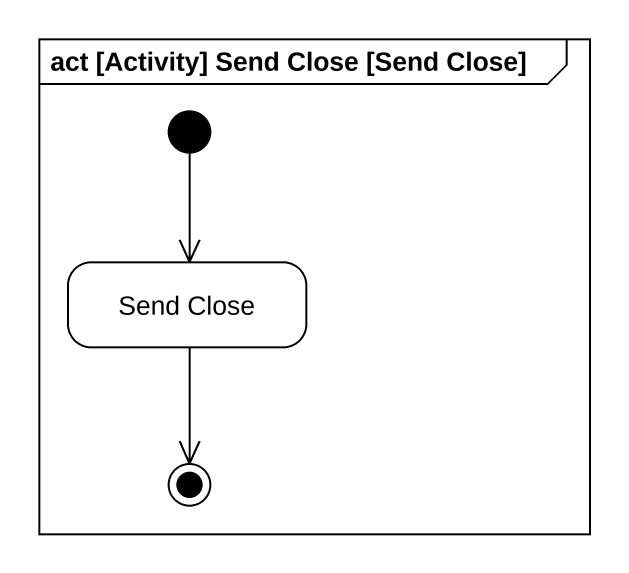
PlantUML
@startuml
mainframe act [Activity] Send Close [Send Close]
hide empty description
state "Send Close" as Send_Close
[*] --> Send_Close
Send_Close --> [*]
@enduml
